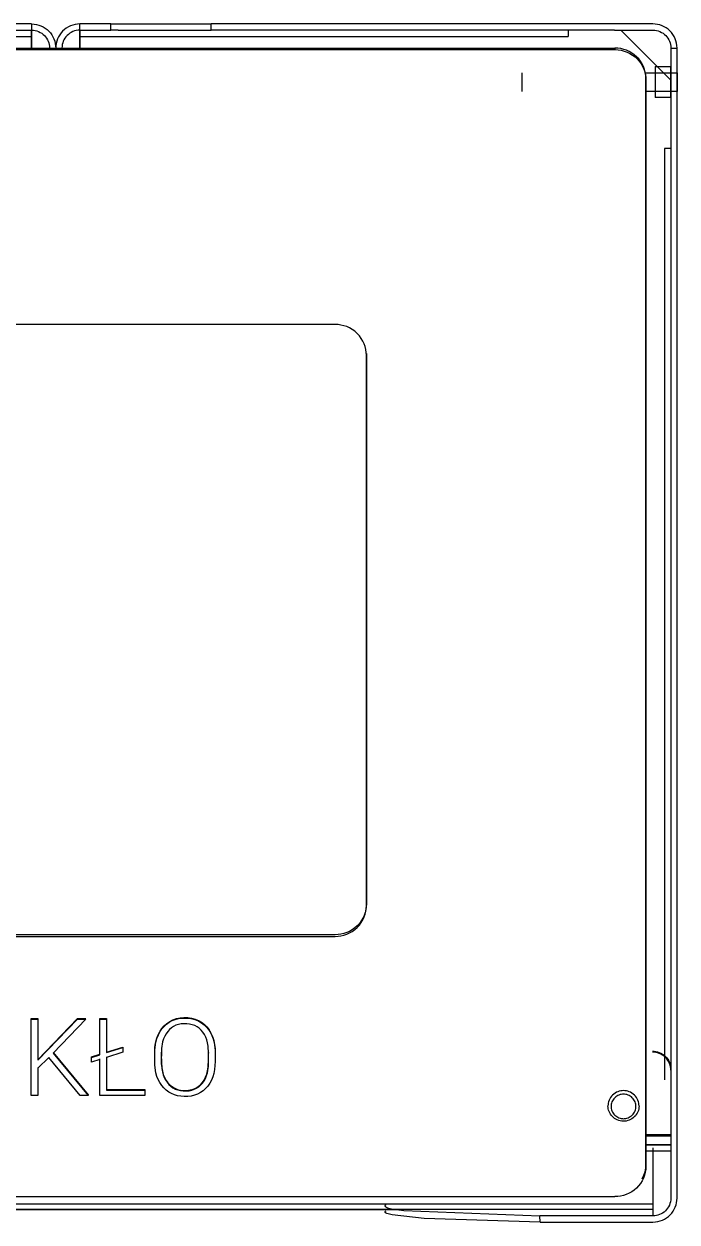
# Model space of a CAD drawing. Header units: millimetres. Extents: x 10366 to 28454, y 24552 to 29702.
# Drawn here: x 12877.7 to 13087.9, y 26500.5 to 26886.5 of the extents above; entities that cross this region are included whole.
import ezdxf

# ---------------------------------------------------------------- set-up
doc = ezdxf.new("R2010")
doc.units = ezdxf.units.MM
doc.header["$LTSCALE"] = 3
doc.layers.add('DomyÅ›lny', color=7, linetype='Continuous')

msp = doc.modelspace()

# ---------------------------------------------------------------- linework, layer by layer
at = {"layer": 'DomyÅ›lny'}
for p, q in [((12880.15, 26886.47), (12880.15, 26884.47)), ((12895.67, 26884.47), (12895.67, 26886.47)), ((12905.67, 26884.47), (12905.67, 26886.47)), ((12905.67, 26886.47), (12937.91, 26886.47)), ((12937.91, 26884.47), (12937.91, 26886.47)), ((13080.15, 26886.47), (12937.91, 26886.47)), ((12722.91, 26882.47), (12880.15, 26882.47)), ((12880.15, 26884.47), (12880.15, 26882.47)), ((12880.15, 26878.21), (12880.15, 26884.47)), ((12880.15, 26884.47), (12880.15, 26878.21)), ((12895.67, 26882.47), (12895.67, 26884.47)), ((12895.67, 26878.21), (12895.67, 26884.47)), ((12895.67, 26884.47), (12895.67, 26878.21)), ((12895.67, 26882.47), (13052.91, 26882.47)), ((12908.03, 26884.47), (12905.67, 26884.47)), ((12908.03, 26884.47), (12937.91, 26884.47)), ((13067.8, 26884.47), (12937.91, 26884.47)), ((13052.91, 26884.47), (13052.91, 26882.47)), ((13067.8, 26884.47), (13080.15, 26884.47)), ((13069.8, 26884.47), (13085.91, 26868.36)), ((13081.22, 26873.05), (13069.8, 26884.47)), ((12707.91, 26878.72), (13067.91, 26878.72)), ((12707.91, 26878.21), (13067.91, 26878.21)), ((13067.91, 26878.72), (13067.91, 26878.21)), ((13085.91, 26878.71), (13087.91, 26878.71)), ((13085.91, 26878.71), (13085.91, 26508.21)), ((13087.91, 26508.21), (13087.91, 26878.71)), ((13077.62, 26870.74), (13087.91, 26870.74)), ((13080.91, 26872.74), (13085.91, 26872.74)), ((13080.91, 26870.74), (13085.91, 26870.74)), ((13077.91, 26868.86), (13077.91, 26868.36)), ((13077.91, 26519.08), (13077.91, 26868.86)), ((13077.91, 26868.36), (13077.91, 26518.57)), ((13087.91, 26864.74), (13077.91, 26864.74)), ((13085.91, 26864.74), (13080.91, 26864.74)), ((13085.91, 26862.74), (13080.91, 26862.74)), ((13085.91, 26846.33), (13083.91, 26846.33)), ((13083.91, 26846.33), (13083.91, 26546.33)), ((12977.91, 26789.66), (12797.91, 26789.66)), ((12987.91, 26780.31), (12987.91, 26602.93)), ((12987.91, 26780.31), (12987.91, 26779.8)), ((12987.91, 26602.42), (12987.91, 26779.8)), ((12977.91, 26593.07), (12797.91, 26593.07)), ((12797.91, 26592.56), (12977.91, 26592.56)), ((12880.02, 26541.45), (12880.02, 26566.09)), ((12880.02, 26566.09), (12882.13, 26566.09)), ((12880.02, 26541.28), (12880.02, 26565.92)), ((12880.02, 26565.92), (12882.13, 26565.92)), ((12882.13, 26566.09), (12882.13, 26552.8)), ((12882.13, 26552.8), (12894.94, 26566.09)), ((12882.13, 26565.92), (12882.13, 26552.63)), ((12882.13, 26552.63), (12894.94, 26565.92)), ((12897.6, 26565.92), (12887.12, 26554.95)), ((12894.94, 26566.09), (12897.6, 26566.09)), ((12894.94, 26565.92), (12897.6, 26565.92)), ((12902.13, 26554.6), (12902.13, 26566.09)), ((12902.13, 26566.09), (12904.26, 26566.09)), ((12902.13, 26554.43), (12902.13, 26565.92)), ((12902.13, 26565.92), (12904.26, 26565.92)), ((12904.26, 26566.09), (12904.26, 26555.27)), ((12904.26, 26565.92), (12904.26, 26555.1)), ((12885.65, 26553.51), (12882.13, 26550.09)), ((12895.83, 26541.28), (12885.65, 26553.51)), ((12887.12, 26555.12), (12898.4, 26541.45)), ((12887.12, 26554.95), (12898.4, 26541.28)), ((12899.4, 26553.75), (12902.13, 26554.6)), ((12899.4, 26553.58), (12902.13, 26554.43)), ((12899.4, 26552.23), (12899.4, 26553.75)), ((12899.4, 26552.06), (12899.4, 26553.58)), ((12904.26, 26555.27), (12909.53, 26556.91)), ((12904.26, 26555.1), (12909.53, 26556.75)), ((12909.53, 26555.22), (12904.26, 26553.58)), ((12904.26, 26553.75), (12904.26, 26543.21)), ((12904.26, 26553.58), (12904.26, 26543.04)), ((12909.53, 26556.91), (12909.53, 26555.39)), ((12909.53, 26556.75), (12909.53, 26555.22)), ((12919.76, 26554.9), (12919.76, 26555.07)), ((12937.14, 26555.1), (12937.14, 26554.93)), ((12939.26, 26553.9), (12939.26, 26553.73)), ((12882.13, 26550.26), (12882.13, 26541.45)), ((12882.13, 26550.09), (12882.13, 26541.28)), ((12902.13, 26552.9), (12899.4, 26552.06)), ((12902.13, 26541.45), (12902.13, 26553.07)), ((12902.13, 26541.28), (12902.13, 26552.9)), ((12904.26, 26543.21), (12916.59, 26543.21)), ((12904.26, 26543.04), (12916.59, 26543.04)), ((12916.59, 26543.21), (12916.59, 26541.45)), ((12916.59, 26543.04), (12916.59, 26541.28)), ((12880.02, 26541.45), (12880.02, 26541.28)), ((12882.13, 26541.28), (12880.02, 26541.28)), ((12882.13, 26541.45), (12882.13, 26541.28)), ((12898.4, 26541.28), (12895.83, 26541.28)), ((12898.4, 26541.45), (12898.4, 26541.28)), ((12902.13, 26541.45), (12902.13, 26541.28)), ((12916.59, 26541.28), (12902.13, 26541.28)), ((12916.59, 26541.45), (12916.59, 26541.28)), ((13085.91, 26528.57), (13077.91, 26528.57)), ((13085.91, 26528.23), (13077.91, 26528.23)), ((13085.91, 26525.35), (13077.91, 26525.35)), ((13085.91, 26525.34), (13077.91, 26525.34)), ((13085.91, 26523.36), (13077.91, 26523.36)), ((13085.91, 26523.34), (13077.91, 26523.34)), ((13080.15, 26522.36), (13080.15, 26506.39)), ((13080.15, 26521.67), (13080.15, 26502.51)), ((12707.91, 26508.72), (13067.91, 26508.72)), ((12695.67, 26506.39), (13080.15, 26506.39)), ((13080.15, 26504.52), (12695.67, 26504.52)), ((12779.4, 26504.52), (12998.04, 26504.52)), ((13080.15, 26502.51), (13043.79, 26502.51)), ((13043.83, 26500.52), (13043.79, 26502.51)), ((13043.83, 26500.52), (13080.15, 26500.52))]:
    msp.add_line(p, q, dxfattribs=at)
for points in [[(12880.15, 26886.47, 0), (12880.15, 26886.47, 0), (12880.15, 26886.47, 0), (12880.15, 26886.47, 0), (12880.15, 26886.47, 0), (12880.15, 26886.47, 0), (12880.15, 26886.47, 0), (12880.15, 26886.47, 0), (12880.15, 26886.47, 0), (12880.15, 26886.47, 0), (12880.15, 26886.47, 0), (12880.15, 26886.47, 0), (12880.15, 26886.47, 0), (12880.14, 26886.47, 0), (12880.08, 26886.47, 0), (12879.86, 26886.47, 0), (12878.92, 26886.47, 0), (12870.15, 26886.47, 0)], [(12880.15, 26886.47, 0), (12880.93, 26886.44, 0), (12881.69, 26886.32, 0), (12882.44, 26886.13, 0), (12883.16, 26885.87, 0), (12883.86, 26885.53, 0), (12884.51, 26885.14, 0), (12885.12, 26884.68, 0), (12885.68, 26884.16, 0), (12886.19, 26883.59, 0), (12886.64, 26882.98, 0), (12887.02, 26882.33, 0), (12887.34, 26881.64, 0), (12887.59, 26880.93, 0), (12887.77, 26880.2, 0), (12887.88, 26879.46, 0), (12887.91, 26878.71, 0)], [(12895.67, 26886.47, 0), (12894.9, 26886.44, 0), (12894.13, 26886.32, 0), (12893.39, 26886.13, 0), (12892.66, 26885.87, 0), (12891.97, 26885.53, 0), (12891.32, 26885.14, 0), (12890.7, 26884.68, 0), (12890.14, 26884.16, 0), (12889.64, 26883.59, 0), (12889.19, 26882.98, 0), (12888.81, 26882.33, 0), (12888.49, 26881.64, 0), (12888.24, 26880.93, 0), (12888.06, 26880.2, 0), (12887.95, 26879.46, 0), (12887.91, 26878.71, 0)], [(12905.67, 26886.47, 0), (12895.67, 26886.47, 0)], [(13087.91, 26878.71, 0), (13087.87, 26879.49, 0), (13087.76, 26880.26, 0), (13087.57, 26881, 0), (13087.31, 26881.73, 0), (13086.97, 26882.42, 0), (13086.57, 26883.07, 0), (13086.11, 26883.68, 0), (13085.6, 26884.24, 0), (13085.03, 26884.75, 0), (13084.42, 26885.2, 0), (13083.77, 26885.58, 0), (13083.08, 26885.9, 0), (13082.37, 26886.15, 0), (13081.64, 26886.33, 0), (13080.9, 26886.44, 0), (13080.15, 26886.47, 0)], [(12870.15, 26884.47, 0), (12880.15, 26884.47, 0)], [(12880.15, 26884.47, 0), (12880.73, 26884.45, 0), (12881.3, 26884.36, 0), (12881.86, 26884.22, 0), (12882.4, 26884.02, 0), (12882.91, 26883.77, 0), (12883.4, 26883.47, 0), (12883.85, 26883.13, 0), (12884.27, 26882.75, 0), (12884.64, 26882.32, 0), (12884.97, 26881.87, 0), (12885.26, 26881.39, 0), (12885.49, 26880.88, 0), (12885.68, 26880.35, 0), (12885.81, 26879.81, 0), (12885.89, 26879.27, 0), (12885.91, 26878.71, 0)], [(12895.67, 26884.47, 0), (12895.09, 26884.45, 0), (12894.52, 26884.36, 0), (12893.97, 26884.22, 0), (12893.43, 26884.02, 0), (12892.91, 26883.77, 0), (12892.43, 26883.47, 0), (12891.97, 26883.13, 0), (12891.56, 26882.75, 0), (12891.18, 26882.32, 0), (12890.85, 26881.87, 0), (12890.57, 26881.39, 0), (12890.34, 26880.88, 0), (12890.15, 26880.35, 0), (12890.02, 26879.81, 0), (12889.94, 26879.27, 0), (12889.91, 26878.71, 0)], [(12895.67, 26884.47, 0), (12895.67, 26884.47, 0), (12895.67, 26884.47, 0), (12895.67, 26884.47, 0), (12895.67, 26884.47, 0), (12895.67, 26884.47, 0), (12895.67, 26884.47, 0), (12895.67, 26884.47, 0), (12895.67, 26884.47, 0), (12895.67, 26884.47, 0), (12895.67, 26884.47, 0), (12895.67, 26884.47, 0), (12895.68, 26884.47, 0), (12895.69, 26884.47, 0), (12895.74, 26884.47, 0), (12895.97, 26884.47, 0), (12896.91, 26884.47, 0), (12905.67, 26884.47, 0)], [(13080.15, 26884.47, 0), (13080.73, 26884.45, 0), (13081.3, 26884.36, 0), (13081.86, 26884.22, 0), (13082.4, 26884.02, 0), (13082.91, 26883.77, 0), (13083.4, 26883.47, 0), (13083.85, 26883.13, 0), (13084.27, 26882.75, 0), (13084.64, 26882.32, 0), (13084.97, 26881.87, 0), (13085.26, 26881.39, 0), (13085.49, 26880.88, 0), (13085.68, 26880.35, 0), (13085.81, 26879.81, 0), (13085.89, 26879.27, 0), (13085.91, 26878.71, 0)], [(13077.91, 26868.86, 0), (13077.86, 26869.86, 0), (13077.71, 26870.84, 0), (13077.46, 26871.8, 0), (13077.11, 26872.73, 0), (13076.68, 26873.6, 0), (13076.16, 26874.44, 0), (13075.57, 26875.21, 0), (13074.9, 26875.91, 0), (13074.17, 26876.55, 0), (13073.39, 26877.11, 0), (13072.56, 26877.59, 0), (13071.68, 26877.99, 0), (13070.78, 26878.3, 0), (13069.86, 26878.53, 0), (13068.89, 26878.67, 0), (13067.91, 26878.72, 0)], [(13067.91, 26878.21, 0), (13068.93, 26878.16, 0), (13069.94, 26878.01, 0), (13070.92, 26877.75, 0), (13071.87, 26877.41, 0), (13072.77, 26876.97, 0), (13073.62, 26876.45, 0), (13074.4, 26875.85, 0), (13075.12, 26875.19, 0), (13075.77, 26874.46, 0), (13076.34, 26873.67, 0), (13076.82, 26872.84, 0), (13077.22, 26871.96, 0), (13077.53, 26871.07, 0), (13077.75, 26870.14, 0), (13077.87, 26869.26, 0), (13077.91, 26868.36, 0)], [(13037.91, 26870.74, 0), (13037.91, 26870.74, 0), (13037.91, 26870.74, 0), (13037.91, 26870.74, 0), (13037.91, 26870.74, 0), (13037.91, 26870.74, 0), (13037.91, 26870.74, 0), (13037.91, 26870.74, 0), (13037.91, 26870.74, 0), (13037.91, 26870.74, 0), (13037.91, 26870.74, 0), (13037.91, 26870.74, 0), (13037.91, 26870.74, 0), (13037.91, 26870.72, 0), (13037.91, 26870.66, 0), (13037.91, 26870.37, 0), (13037.91, 26864.74, 0)], [(13080.91, 26872.74, 0), (13080.91, 26872.74, 0), (13080.91, 26872.74, 0), (13080.91, 26872.74, 0), (13080.91, 26872.74, 0), (13080.91, 26872.74, 0), (13080.91, 26872.74, 0), (13080.91, 26872.74, 0), (13080.91, 26872.74, 0), (13080.91, 26872.74, 0), (13080.91, 26872.74, 0), (13080.91, 26872.74, 0), (13080.91, 26872.74, 0), (13080.91, 26872.71, 0), (13080.91, 26872.6, 0), (13080.91, 26872.13, 0), (13080.91, 26862.74, 0)], [(13080.91, 26870.74, 0), (13080.91, 26870.74, 0), (13080.91, 26870.74, 0), (13080.91, 26870.74, 0), (13080.91, 26870.74, 0), (13080.91, 26870.74, 0), (13080.91, 26870.74, 0), (13080.91, 26870.74, 0), (13080.91, 26870.74, 0), (13080.91, 26870.74, 0), (13080.91, 26870.74, 0), (13080.91, 26870.74, 0), (13080.91, 26870.74, 0), (13080.91, 26870.72, 0), (13080.91, 26870.66, 0), (13080.91, 26870.37, 0), (13080.91, 26864.74, 0)], [(13085.91, 26870.74, 0), (13085.91, 26870.74, 0), (13085.91, 26870.74, 0), (13085.91, 26870.74, 0), (13085.91, 26870.74, 0), (13085.91, 26870.74, 0), (13085.91, 26870.74, 0), (13085.91, 26870.74, 0), (13085.91, 26870.74, 0), (13085.91, 26870.74, 0), (13085.91, 26870.74, 0), (13085.91, 26870.74, 0), (13085.91, 26870.74, 0), (13085.91, 26870.72, 0), (13085.91, 26870.66, 0), (13085.91, 26870.37, 0), (13085.91, 26864.74, 0)], [(12987.91, 26779.8, 0), (12987.87, 26780.69, 0), (12987.75, 26781.6, 0), (12987.53, 26782.52, 0), (12987.21, 26783.43, 0), (12986.8, 26784.33, 0), (12986.28, 26785.2, 0), (12985.68, 26786.02, 0), (12984.98, 26786.77, 0), (12984.22, 26787.46, 0), (12983.39, 26788.05, 0), (12982.51, 26788.56, 0), (12981.59, 26788.97, 0), (12980.66, 26789.28, 0), (12979.73, 26789.49, 0), (12978.81, 26789.62, 0), (12977.91, 26789.66, 0)], [(12987.91, 26602.93, 0), (12987.87, 26602.04, 0), (12987.75, 26601.13, 0), (12987.53, 26600.21, 0), (12987.21, 26599.3, 0), (12986.8, 26598.4, 0), (12986.28, 26597.53, 0), (12985.68, 26596.71, 0), (12984.98, 26595.96, 0), (12984.22, 26595.28, 0), (12983.39, 26594.68, 0), (12982.51, 26594.17, 0), (12981.59, 26593.76, 0), (12980.66, 26593.45, 0), (12979.73, 26593.24, 0), (12978.81, 26593.11, 0), (12977.91, 26593.07, 0)], [(12977.91, 26592.56, 0), (12978.81, 26592.6, 0), (12979.73, 26592.73, 0), (12980.66, 26592.94, 0), (12981.59, 26593.25, 0), (12982.51, 26593.66, 0), (12983.39, 26594.17, 0), (12984.22, 26594.77, 0), (12984.98, 26595.45, 0), (12985.68, 26596.21, 0), (12986.28, 26597.02, 0), (12986.8, 26597.89, 0), (12987.21, 26598.79, 0), (12987.53, 26599.71, 0), (12987.75, 26600.62, 0), (12987.87, 26601.53, 0), (12987.91, 26602.42, 0)], [(12919.8, 26551.29, 0), (12919.84, 26556.75, 0), (12920.04, 26558.13, 0), (12920.36, 26559.43, 0), (12920.81, 26560.66, 0), (12921.37, 26561.79, 0), (12922.02, 26562.82, 0), (12922.79, 26563.72, 0), (12923.65, 26564.5, 0), (12924.61, 26565.16, 0), (12925.65, 26565.68, 0), (12926.75, 26566.07, 0), (12927.92, 26566.31, 0), (12929.16, 26566.42, 0), (12930.43, 26566.39, 0), (12931.64, 26566.22, 0), (12932.78, 26565.91, 0), (12933.85, 26565.47, 0), (12934.85, 26564.89, 0), (12935.76, 26564.19, 0), (12936.57, 26563.37, 0), (12937.28, 26562.44, 0), (12937.89, 26561.4, 0), (12938.39, 26560.26, 0), (12938.78, 26559.04, 0), (12939.05, 26557.73, 0), (12939.21, 26556.35, 0), (12939.25, 26552.43, 0)], [(12921.92, 26556.23, 0), (12921.9, 26551.48, 0), (12922.02, 26550.25, 0), (12922.23, 26549.1, 0), (12922.54, 26548.04, 0), (12922.94, 26547.06, 0), (12923.44, 26546.17, 0), (12924.04, 26545.36, 0), (12924.71, 26544.66, 0), (12925.45, 26544.08, 0), (12926.26, 26543.61, 0), (12927.14, 26543.27, 0), (12928.08, 26543.04, 0), (12929.1, 26542.93, 0), (12930.16, 26542.94, 0), (12931.17, 26543.07, 0), (12932.1, 26543.31, 0), (12932.97, 26543.67, 0), (12933.76, 26544.14, 0), (12934.48, 26544.73, 0), (12935.12, 26545.44, 0), (12935.69, 26546.25, 0), (12936.16, 26547.15, 0), (12936.54, 26548.14, 0), (12936.82, 26549.22, 0), (12937.02, 26550.4, 0), (12937.14, 26552.91, 0), (12937.14, 26555.1, 0)], [(13080.02, 26555.58, 0), (13080.55, 26555.55, 0), (13081.09, 26555.48, 0), (13081.64, 26555.35, 0), (13082.19, 26555.17, 0), (13082.73, 26554.93, 0), (13083.24, 26554.63, 0), (13083.73, 26554.28, 0), (13084.19, 26553.88, 0), (13084.59, 26553.43, 0), (13084.95, 26552.95, 0), (13085.25, 26552.44, 0), (13085.5, 26551.91, 0), (13085.68, 26551.37, 0), (13085.81, 26550.83, 0), (13085.89, 26550.29, 0), (13085.91, 26549.77, 0)], [(13085.91, 26549.43, 0), (13085.89, 26549.95, 0), (13085.81, 26550.49, 0), (13085.68, 26551.03, 0), (13085.5, 26551.57, 0), (13085.25, 26552.1, 0), (13084.95, 26552.61, 0), (13084.59, 26553.09, 0), (13084.19, 26553.54, 0), (13083.73, 26553.94, 0), (13083.24, 26554.29, 0), (13082.73, 26554.59, 0), (13082.19, 26554.83, 0), (13081.64, 26555.01, 0), (13081.09, 26555.14, 0), (13080.55, 26555.21, 0), (13080.02, 26555.24, 0)], [(13075.69, 26537.94, 0), (13075.67, 26538.38, 0), (13075.6, 26538.83, 0), (13075.5, 26539.29, 0), (13075.34, 26539.75, 0), (13075.13, 26540.2, 0), (13074.87, 26540.63, 0), (13074.57, 26541.04, 0), (13074.22, 26541.42, 0), (13073.84, 26541.76, 0), (13073.42, 26542.06, 0), (13072.98, 26542.31, 0), (13072.53, 26542.52, 0), (13072.06, 26542.67, 0), (13071.6, 26542.78, 0), (13071.14, 26542.84, 0), (13070.69, 26542.86, 0), (13070.24, 26542.84, 0), (13069.78, 26542.78, 0), (13069.31, 26542.67, 0), (13068.85, 26542.52, 0), (13068.39, 26542.31, 0), (13067.95, 26542.06, 0), (13067.54, 26541.76, 0), (13067.15, 26541.42, 0), (13066.81, 26541.04, 0), (13066.5, 26540.63, 0), (13066.25, 26540.2, 0), (13066.04, 26539.75, 0), (13065.88, 26539.29, 0), (13065.77, 26538.83, 0), (13065.71, 26538.38, 0), (13065.69, 26537.94, 0)], [(13075.69, 26537.94, 0), (13075.66, 26537.44, 0), (13075.59, 26536.95, 0), (13075.46, 26536.48, 0), (13075.29, 26536.01, 0), (13075.07, 26535.56, 0), (13074.81, 26535.14, 0), (13074.51, 26534.75, 0), (13074.17, 26534.39, 0), (13073.8, 26534.07, 0), (13073.39, 26533.78, 0), (13072.96, 26533.53, 0), (13072.51, 26533.33, 0), (13072.05, 26533.18, 0), (13071.58, 26533.07, 0), (13071.1, 26533.01, 0), (13070.62, 26532.99, 0), (13070.12, 26533.03, 0), (13069.63, 26533.11, 0), (13069.15, 26533.23, 0), (13068.69, 26533.41, 0), (13068.25, 26533.62, 0), (13067.83, 26533.88, 0), (13067.45, 26534.17, 0), (13067.1, 26534.49, 0), (13066.78, 26534.85, 0), (13066.5, 26535.23, 0), (13066.26, 26535.65, 0), (13066.06, 26536.08, 0), (13065.9, 26536.53, 0), (13065.78, 26536.99, 0), (13065.71, 26537.46, 0), (13065.69, 26537.94, 0)], [(13080.15, 26524.48, 0), (13080.15, 26524.46, 0), (13080.15, 26524.35, 0), (13080.15, 26523.93, 0), (13080.15, 26522.36, 0)], [(13076.74, 26514.45, 0), (13077.26, 26515.57, 0), (13077.63, 26516.73, 0), (13077.85, 26517.91, 0), (13077.91, 26519.08, 0)], [(13077.91, 26518.57, 0), (13077.86, 26517.57, 0), (13077.71, 26516.58, 0), (13077.45, 26515.61, 0), (13077.1, 26514.68, 0), (13076.66, 26513.8, 0), (13076.13, 26512.96, 0), (13075.53, 26512.19, 0), (13074.85, 26511.48, 0), (13074.12, 26510.84, 0), (13073.32, 26510.28, 0), (13072.48, 26509.81, 0), (13071.59, 26509.41, 0), (13070.69, 26509.1, 0), (13069.75, 26508.89, 0), (13068.84, 26508.76, 0), (13067.91, 26508.72, 0)], [(13080.15, 26500.52, 0), (13080.94, 26500.56, 0), (13081.72, 26500.68, 0), (13082.48, 26500.88, 0), (13083.2, 26501.14, 0), (13083.9, 26501.48, 0), (13084.55, 26501.88, 0), (13085.16, 26502.34, 0), (13085.72, 26502.85, 0), (13086.22, 26503.42, 0), (13086.66, 26504.02, 0), (13087.04, 26504.66, 0), (13087.35, 26505.33, 0), (13087.59, 26506.03, 0), (13087.77, 26506.74, 0), (13087.88, 26507.46, 0), (13087.91, 26508.21, 0)], [(13085.91, 26508.21, 0), (13085.88, 26507.64, 0), (13085.79, 26507.05, 0), (13085.65, 26506.5, 0), (13085.44, 26505.96, 0), (13085.19, 26505.45, 0), (13084.89, 26504.97, 0), (13084.55, 26504.52, 0), (13084.16, 26504.11, 0), (13083.74, 26503.75, 0), (13083.28, 26503.42, 0), (13082.8, 26503.15, 0), (13082.3, 26502.92, 0), (13081.78, 26502.74, 0), (13081.26, 26502.61, 0), (13080.72, 26502.53, 0), (13080.15, 26502.51, 0)], [(12994.2, 26506.12, 0), (12994.07, 26506.03, 0), (12994.02, 26505.99, 0), (12993.97, 26505.95, 0), (12993.94, 26505.9, 0), (12993.91, 26505.86, 0), (12993.89, 26505.82, 0), (12993.89, 26505.79, 0), (12993.89, 26505.77, 0), (12993.88, 26505.75, 0), (12993.89, 26505.73, 0), (12993.89, 26505.71, 0), (12993.89, 26505.69, 0), (12993.9, 26505.66, 0), (12993.92, 26505.62, 0), (12993.95, 26505.58, 0), (12993.99, 26505.54, 0), (12994.04, 26505.49, 0), (12994.16, 26505.41, 0), (12994.32, 26505.32, 0), (12994.74, 26505.15, 0), (12995.97, 26504.82, 0), (12999.98, 26504.2, 0), (13043.79, 26502.51, 0)], [(13043.83, 26500.52, 0), (13006.55, 26501.61, 0), (12996.21, 26502.8, 0), (12994.91, 26503.12, 0), (12994.46, 26503.29, 0), (12994.29, 26503.37, 0), (12994.15, 26503.46, 0), (12994.04, 26503.54, 0), (12994, 26503.59, 0), (12993.97, 26503.63, 0), (12993.94, 26503.67, 0), (12993.93, 26503.69, 0), (12993.93, 26503.71, 0), (12993.92, 26503.73, 0), (12993.92, 26503.75, 0), (12993.92, 26503.78, 0), (12993.92, 26503.8, 0), (12993.93, 26503.82, 0), (12993.93, 26503.84, 0), (12993.95, 26503.88, 0), (12993.98, 26503.92, 0), (12994.01, 26503.97, 0), (12994.06, 26504.01, 0), (12994.11, 26504.05, 0), (12994.24, 26504.14, 0)], [(13080.15, 26506.39, 0), (13080.15, 26505, 0), (13080.15, 26504.62, 0), (13080.15, 26504.53, 0), (13080.15, 26504.52, 0), (13080.15, 26504.52, 0), (13080.15, 26504.52, 0), (13080.15, 26504.52, 0), (13080.15, 26504.52, 0), (13080.15, 26504.52, 0), (13080.15, 26504.52, 0), (13080.15, 26504.52, 0), (13080.15, 26504.52, 0), (13080.15, 26504.52, 0), (13080.15, 26504.52, 0), (13080.15, 26504.52, 0), (13080.15, 26504.52, 0), (13080.15, 26504.52, 0), (13080.15, 26504.52, 0), (13080.15, 26504.52, 0), (13080.15, 26504.52, 0), (13080.15, 26504.52, 0), (13080.15, 26504.52, 0)]]:
    msp.add_polyline3d(points, dxfattribs=at)
for points in [[(13085.91, 26872.74, 0), (13085.91, 26872.74, 0), (13085.91, 26872.74, 0), (13085.91, 26872.74, 0), (13085.91, 26872.74, 0), (13085.91, 26872.74, 0), (13085.91, 26872.74, 0), (13085.91, 26872.74, 0), (13085.91, 26872.74, 0), (13085.91, 26872.74, 0), (13085.91, 26872.74, 0), (13085.91, 26872.74, 0), (13085.91, 26872.71, 0), (13085.91, 26872.6, 0), (13085.91, 26872.13, 0), (13085.91, 26863.5, 0), (13085.91, 26862.77, 0), (13085.91, 26862.75, 0), (13085.91, 26862.74, 0), (13085.91, 26862.74, 0), (13085.91, 26862.74, 0), (13085.91, 26862.74, 0), (13085.91, 26862.74, 0), (13085.91, 26862.74, 0), (13085.91, 26862.74, 0), (13085.91, 26862.74, 0), (13085.91, 26862.74, 0), (13085.91, 26862.74, 0), (13085.91, 26862.74, 0), (13085.91, 26862.74, 0), (13085.91, 26862.74, 0), (13085.91, 26862.74, 0), (13085.91, 26862.75, 0), (13085.91, 26862.75, 0), (13085.91, 26862.78, 0), (13085.91, 26862.89, 0), (13085.91, 26863.36, 0)], [(13087.91, 26870.74, 0), (13087.91, 26870.74, 0), (13087.91, 26870.74, 0), (13087.91, 26870.74, 0), (13087.91, 26870.74, 0), (13087.91, 26870.74, 0), (13087.91, 26870.74, 0), (13087.91, 26870.74, 0), (13087.91, 26870.74, 0), (13087.91, 26870.74, 0), (13087.91, 26870.74, 0), (13087.91, 26870.74, 0), (13087.91, 26870.72, 0), (13087.91, 26870.66, 0), (13087.91, 26870.37, 0), (13087.91, 26865.2, 0), (13087.91, 26864.76, 0), (13087.91, 26864.75, 0), (13087.91, 26864.74, 0), (13087.91, 26864.74, 0), (13087.91, 26864.74, 0), (13087.91, 26864.74, 0), (13087.91, 26864.74, 0), (13087.91, 26864.74, 0), (13087.91, 26864.74, 0), (13087.91, 26864.74, 0), (13087.91, 26864.74, 0), (13087.91, 26864.74, 0), (13087.91, 26864.74, 0), (13087.91, 26864.74, 0), (13087.91, 26864.74, 0), (13087.91, 26864.74, 0), (13087.91, 26864.75, 0), (13087.91, 26864.75, 0), (13087.91, 26864.77, 0), (13087.91, 26864.83, 0), (13087.91, 26865.11, 0)], [(12939.25, 26552.26, 0), (12939.06, 26549.63, 0), (12938.81, 26548.42, 0), (12938.46, 26547.27, 0), (12938.02, 26546.2, 0), (12937.48, 26545.21, 0), (12936.86, 26544.32, 0), (12936.16, 26543.52, 0), (12935.37, 26542.83, 0), (12934.49, 26542.23, 0), (12933.55, 26541.74, 0), (12932.56, 26541.37, 0), (12931.5, 26541.11, 0), (12930.39, 26540.97, 0), (12929.24, 26540.94, 0), (12928.13, 26541.02, 0), (12927.09, 26541.21, 0), (12926.1, 26541.5, 0), (12925.17, 26541.9, 0), (12924.3, 26542.41, 0), (12923.48, 26543.02, 0), (12922.73, 26543.73, 0), (12922.04, 26544.55, 0), (12921.43, 26545.44, 0), (12920.92, 26546.41, 0), (12920.51, 26547.45, 0), (12920.18, 26548.56, 0), (12919.81, 26551.01, 0), (12919.8, 26555.99, 0), (12920.16, 26558.52, 0), (12920.5, 26559.68, 0), (12920.94, 26560.79, 0), (12921.47, 26561.81, 0), (12922.09, 26562.73, 0), (12922.79, 26563.55, 0), (12923.57, 26564.27, 0), (12924.44, 26564.89, 0), (12925.38, 26565.4, 0), (12926.38, 26565.79, 0), (12927.43, 26566.06, 0), (12928.54, 26566.22, 0), (12929.7, 26566.25, 0), (12930.85, 26566.18, 0), (12931.93, 26565.98, 0), (12932.96, 26565.68, 0), (12933.94, 26565.25, 0), (12934.85, 26564.72, 0), (12935.69, 26564.08, 0), (12936.44, 26563.35, 0), (12937.11, 26562.52, 0), (12937.7, 26561.59, 0), (12938.2, 26560.58, 0), (12938.6, 26559.49, 0), (12938.91, 26558.33, 0), (12939.23, 26555.82, 0)], [(12937.14, 26554.93, 0), (12936.99, 26557.22, 0), (12936.8, 26558.26, 0), (12936.53, 26559.22, 0), (12936.19, 26560.11, 0), (12935.77, 26560.93, 0), (12935.27, 26561.68, 0), (12934.71, 26562.35, 0), (12934.08, 26562.93, 0), (12933.4, 26563.41, 0), (12932.67, 26563.8, 0), (12931.87, 26564.1, 0), (12931.02, 26564.3, 0), (12930.12, 26564.41, 0), (12929.17, 26564.42, 0), (12928.27, 26564.34, 0), (12927.42, 26564.17, 0), (12926.62, 26563.9, 0), (12925.87, 26563.54, 0), (12925.18, 26563.09, 0), (12924.54, 26562.54, 0), (12923.95, 26561.9, 0), (12923.42, 26561.18, 0), (12922.98, 26560.38, 0), (12922.6, 26559.51, 0), (12922.31, 26558.56, 0), (12921.95, 26556.44, 0), (12921.88, 26554.2, 0), (12922.03, 26549.98, 0), (12922.23, 26548.95, 0), (12922.5, 26547.99, 0), (12922.85, 26547.1, 0), (12923.27, 26546.28, 0), (12923.77, 26545.53, 0), (12924.34, 26544.85, 0), (12924.97, 26544.26, 0), (12925.66, 26543.77, 0), (12926.39, 26543.38, 0), (12927.19, 26543.08, 0), (12928.04, 26542.88, 0), (12928.94, 26542.77, 0), (12929.89, 26542.76, 0), (12930.82, 26542.84, 0), (12931.68, 26543.01, 0), (12932.49, 26543.28, 0), (12933.24, 26543.64, 0), (12933.93, 26544.1, 0), (12934.56, 26544.65, 0), (12935.14, 26545.29, 0), (12935.65, 26546.01, 0), (12936.08, 26546.81, 0), (12936.44, 26547.68, 0), (12936.72, 26548.63, 0), (12937.07, 26550.74, 0), (12937.14, 26552.97, 0)], [(13074.69, 26537.77, 0), (13074.67, 26538.12, 0), (13074.62, 26538.48, 0), (13074.53, 26538.85, 0), (13074.41, 26539.22, 0), (13074.24, 26539.58, 0), (13074.04, 26539.92, 0), (13073.79, 26540.25, 0), (13073.52, 26540.55, 0), (13073.21, 26540.83, 0), (13072.88, 26541.07, 0), (13072.53, 26541.27, 0), (13072.16, 26541.43, 0), (13071.79, 26541.56, 0), (13071.42, 26541.64, 0), (13071.05, 26541.69, 0), (13070.69, 26541.71, 0), (13070.33, 26541.69, 0), (13069.96, 26541.64, 0), (13069.59, 26541.56, 0), (13069.22, 26541.43, 0), (13068.85, 26541.27, 0), (13068.5, 26541.07, 0), (13068.17, 26540.83, 0), (13067.86, 26540.55, 0), (13067.58, 26540.25, 0), (13067.34, 26539.92, 0), (13067.13, 26539.58, 0), (13066.97, 26539.22, 0), (13066.84, 26538.85, 0), (13066.75, 26538.48, 0), (13066.7, 26538.12, 0), (13066.69, 26537.77, 0), (13066.7, 26537.41, 0), (13066.75, 26537.05, 0), (13066.84, 26536.68, 0), (13066.97, 26536.32, 0), (13067.13, 26535.96, 0), (13067.34, 26535.61, 0), (13067.58, 26535.28, 0), (13067.86, 26534.98, 0), (13068.17, 26534.71, 0), (13068.5, 26534.47, 0), (13068.85, 26534.26, 0), (13069.22, 26534.1, 0), (13069.59, 26533.98, 0), (13069.96, 26533.89, 0), (13070.33, 26533.84, 0), (13070.69, 26533.82, 0), (13071.05, 26533.84, 0), (13071.42, 26533.89, 0), (13071.79, 26533.98, 0), (13072.16, 26534.1, 0), (13072.53, 26534.26, 0), (13072.88, 26534.47, 0), (13073.21, 26534.71, 0), (13073.52, 26534.98, 0), (13073.79, 26535.28, 0), (13074.04, 26535.61, 0), (13074.24, 26535.96, 0), (13074.41, 26536.32, 0), (13074.53, 26536.68, 0), (13074.62, 26537.05, 0), (13074.67, 26537.41, 0)]]:
    msp.add_polyline3d(points, close=True, dxfattribs=at)

doc.saveas('drawing.dxf')
